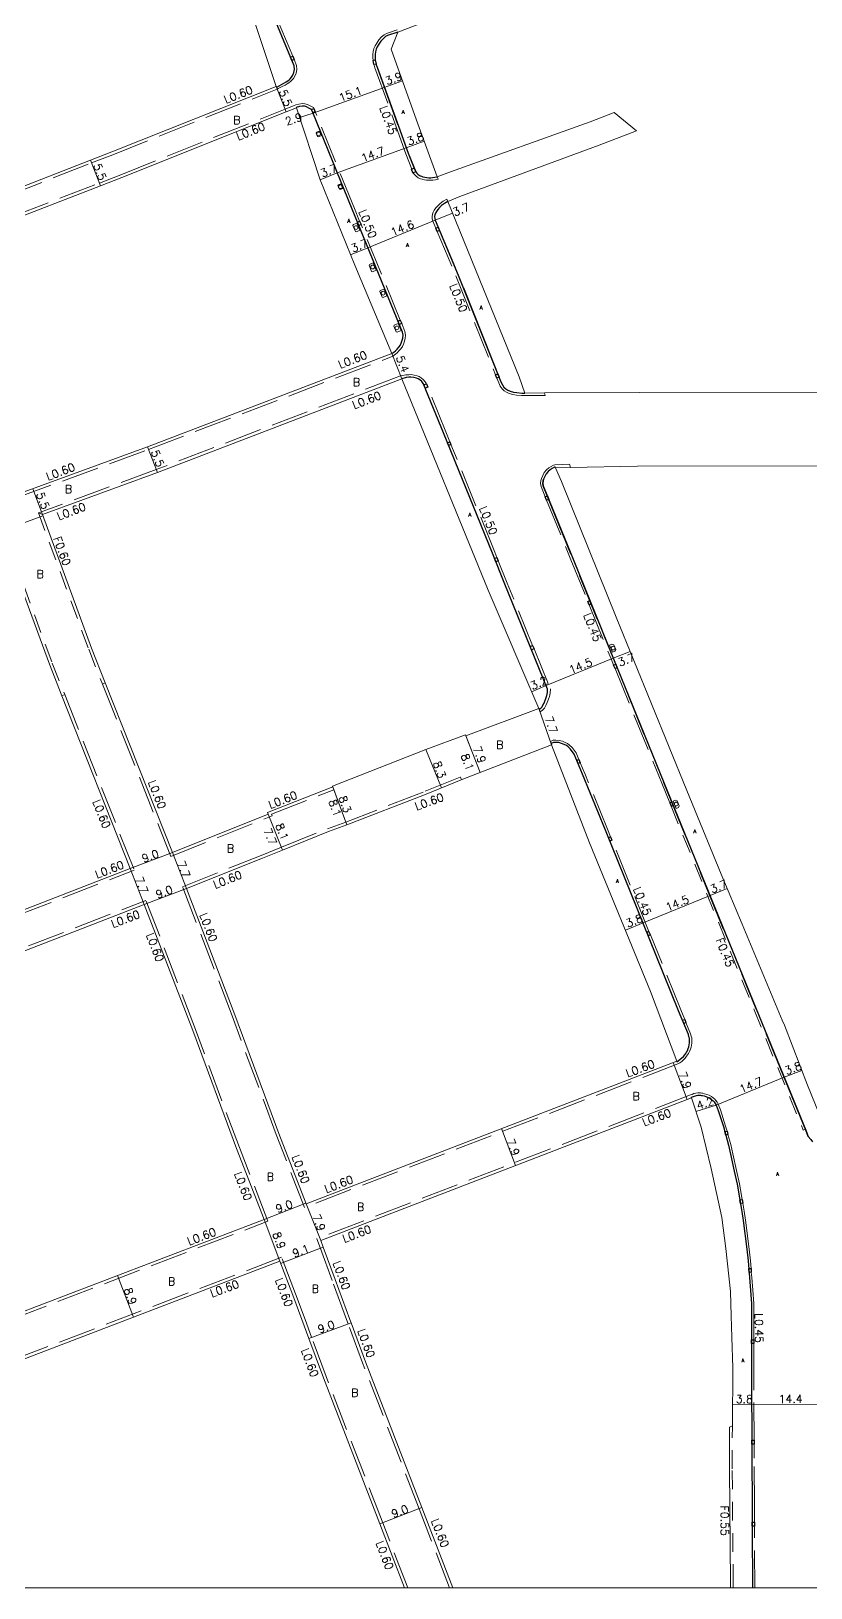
# Model space of a CAD drawing. Header units: metres. Extents: x -800 to 0, y -110400 to -109798.
# Drawn here: x -616.5 to -460.7, y -110400 to -110088.7 of the extents above; entities that cross this region are included whole.
import ezdxf

# ---------------------------------------------------------------- set-up
doc = ezdxf.new("R2010")
doc.units = ezdxf.units.M
doc.header["$LTSCALE"] = 2.5
doc.linetypes.add('22320', pattern=[2.5, 1.5, -1])
doc.linetypes.add('22330', pattern=[4, 3, -1])
doc.layers.get('0').update_dxf_attribs({"lineweight": 0})
for name, color, linetype, lineweight in [('2101000', 7, 'Continuous', 0), ('2102000', 4, 'Continuous', 0), ('2102001', 191, 'Continuous', 0), ('2213000', 3, 'Continuous', 0), ('2232000', 120, '22320', 0), ('2233000', 120, '22330', 0), ('2236000', 3, 'Continuous', 0), ('2238000', 3, 'Continuous', 0), ('9201100', 215, 'Continuous', 0), ('9201500', 222, 'Continuous', 0), ('9202100', 82, 'Continuous', 0), ('9203500', 155, 'Continuous', 0), ('999', 7, 'Continuous', 0)]:
    doc.layers.add(name, color=color, linetype=linetype, lineweight=lineweight)
for name, color, linetype in [('2227000', 14, 'Continuous'), ('2235000', 13, 'Continuous'), ('9107000', 139, 'Continuous')]:
    doc.layers.add(name, color=color, linetype=linetype)
doc.styles.add('Dm_Anotation', font='txt.shx', dxfattribs={"bigfont": 'pscdm.shx'})

# ---------------------------------------------------------------- blocks, each defined once
blk = doc.blocks.new('223800')
at = {"color": 0}
blk.add_circle((0, 0), 0.75, dxfattribs=at)

msp = doc.modelspace()

# ---------------------------------------------------------------- linework, layer by layer
at = {"layer": '2101000'}
for points in [[(-567.59, -110099.77), (-573.26, -110082.82), (-579.65, -110068.45), (-587.08, -110051.66)], [(-543.22, -110088.96), (-511.56, -110076.81)], [(-543.22, -110088.96), (-544.58, -110092.35), (-539.52, -110106.51), (-535.37, -110117.83), (-532.71, -110116.86)], [(-639.73, -110128.17), (-604.67, -110114.53), (-600.45, -110112.89), (-567.59, -110099.77)], [(-638.09, -110133.32), (-602.68, -110119.66), (-598.42, -110118), (-565.55, -110104.87), (-563.52, -110104.07)], [(-544.45, -110153.19), (-551.84, -110135.53), (-558.77, -110118.45), (-563.52, -110104.07)], [(-530.88, -110121.81), (-533.26, -110122.78), (-519.02, -110157.82), (-517.88, -110161.1), (-513.95, -110161.07)], [(-619.39, -110181.4), (-593.28, -110171.82), (-544.45, -110153.19)], [(-542.48, -110158.22), (-591.32, -110176.95), (-614.3, -110185.39)], [(-515.09, -110224.15), (-525.17, -110200.53), (-542.48, -110158.22)], [(-508.72, -110175.97), (-511.71, -110176.07), (-510.54, -110178.75), (-499.58, -110205.94), (-485.48, -110240.55), (-478.61, -110257.32), (-474.43, -110267.3), (-466.42, -110286.46), (-465.98, -110287.5), (-461.33, -110299.47), (-457.3, -110309.49), (-452.88, -110309.59)], [(-614.3, -110185.39), (-604.48, -110212.12), (-601.72, -110219.07), (-588.3, -110252.97)], [(-622.73, -110188.53), (-612.89, -110215.33), (-610.4, -110221.61), (-596.72, -110256.15)], [(-588.3, -110252.97), (-569.14, -110245.32), (-569.29, -110244.95), (-556.23, -110239.86), (-556.3, -110239.67), (-537.66, -110232.36), (-529.75, -110229.43), (-529.67, -110229.62), (-515.09, -110224.15)], [(-585.52, -110260.15), (-570.33, -110254.08), (-566.28, -110252.47), (-557.08, -110248.79), (-553.45, -110247.46), (-537.93, -110241.43), (-530.59, -110238.46), (-512.52, -110231.41)], [(-487.49, -110294.69), (-492.72, -110280.73), (-504.91, -110251.02), (-512.52, -110231.41)], [(-662.75, -110281.65), (-629.09, -110268.69), (-596.72, -110256.15)], [(-561.57, -110323.18), (-567.02, -110309.12), (-575.81, -110285.41), (-585.52, -110260.15)], [(-659.82, -110288.67), (-626.16, -110275.81), (-593.94, -110263.33)], [(-570, -110326.35), (-575.49, -110312.17), (-584.24, -110288.57), (-593.94, -110263.33)], [(-487.49, -110294.69), (-561.57, -110323.18)], [(-484.52, -110302.01), (-558.67, -110330.52)], [(-476.75, -110400), (-476.75, -110399.04), (-476.94, -110376.23), (-476.97, -110367.89), (-476.38, -110367.6), (-476.3, -110356.03), (-476.5, -110349.88), (-476.61, -110345.59), (-476.73, -110340.76), (-477.67, -110332.17), (-478.48, -110325.92), (-480.61, -110316.14), (-482.65, -110307.87), (-484.52, -110302.01)], [(-622.27, -110346.32), (-570, -110326.35)], [(-552.85, -110346.32), (-555.8, -110338.34), (-558.17, -110331.9), (-558.67, -110330.52)], [(-566.85, -110334.67), (-619.1, -110354.64), (-632.56, -110359.66)], [(-562.44, -110346.32), (-564.24, -110341.46), (-566.85, -110334.67)], [(-541.9, -110400), (-546.82, -110387.21), (-558.13, -110357.98), (-561.04, -110350.11), (-562.44, -110346.32)], [(-532.26, -110400), (-538.43, -110383.96), (-549.72, -110354.78), (-552.6, -110346.99), (-552.85, -110346.32)]]:
    msp.add_lwpolyline(points, dxfattribs=at)
at = {"layer": '2102000'}
for points in [[(-532.71, -110116.86), (-504.8, -110106.87), (-499.98, -110105.01)], [(-530.88, -110121.81), (-503, -110111.53), (-495.56, -110108.67)], [(-513.95, -110161.07), (-495.03, -110160.97), (-440.31, -110160.92), (-403.08, -110160.48)], [(-508.72, -110175.97), (-495.37, -110175.7), (-440.65, -110175.65), (-400.16, -110175.18)]]:
    msp.add_lwpolyline(points, dxfattribs=at)
at = {"layer": '2102001'}
msp.add_lwpolyline([(-495.56, -110108.67), (-499.98, -110105.01)], dxfattribs=at)
at = {"layer": '2213000'}
for points in [[(-567.59, -110099.77), (-567.45, -110099.91), (-565.58, -110098.88), (-565.26, -110098.69), (-564.98, -110098.48), (-564.75, -110098.25), (-564.49, -110097.94), (-564.23, -110097.5), (-564.01, -110096.97), (-563.92, -110096.38), (-563.95, -110095.7), (-569.25, -110083.02), (-575.72, -110068.16), (-582.58, -110052.46), (-583.23, -110051.9), (-583.96, -110051.53), (-584.46, -110051.36), (-585.01, -110051.28), (-586.09, -110051.32), (-587.12, -110051.58), (-587.08, -110051.66)], [(-543.22, -110088.96), (-545.29, -110089.59), (-545.69, -110089.83), (-546.21, -110090.24), (-546.65, -110090.73), (-547.06, -110091.36), (-547.37, -110091.85), (-547.58, -110092.36), (-547.72, -110092.88), (-547.79, -110093.37), (-547.81, -110094.02), (-547.76, -110094.48), (-547.6, -110095.32), (-547.56, -110095.44), (-547.41, -110095.96), (-543.14, -110107.74), (-541.2, -110113.11), (-539.68, -110116.85), (-539.46, -110117.16), (-539.25, -110117.36), (-538.92, -110117.59), (-538.54, -110117.75), (-538.23, -110117.85), (-537.84, -110117.94), (-537.44, -110118), (-537.05, -110118.03), (-536.68, -110118.04), (-536.32, -110118.01), (-535.85, -110117.95), (-535.37, -110117.83)], [(-544.45, -110153.19), (-544.04, -110152.91), (-543.72, -110152.63), (-543.38, -110152.32), (-543.03, -110151.95), (-542.76, -110151.56), (-542.57, -110151.14), (-542.43, -110150.75), (-542.25, -110150.11), (-542.21, -110149.55), (-542.3, -110148.95), (-552.4, -110124.34), (-560.22, -110105.03), (-560.51, -110104.37), (-561.02, -110104.11), (-561.49, -110103.87), (-561.89, -110103.76), (-562.28, -110103.74), (-562.91, -110103.83), (-563.55, -110104), (-563.52, -110104.07)], [(-533.26, -110122.78), (-533.91, -110123.18), (-534.49, -110123.59), (-534.92, -110123.98), (-535.27, -110124.38), (-535.55, -110124.77), (-535.73, -110125.13), (-535.86, -110125.48), (-535.91, -110125.8), (-535.87, -110126.18), (-535.77, -110126.54), (-531.17, -110137.5), (-522.63, -110158.87), (-522.34, -110159.48), (-522.04, -110159.92), (-521.69, -110160.24), (-521.29, -110160.5), (-520.82, -110160.71), (-520.16, -110160.89), (-519.48, -110161), (-518.49, -110161.1), (-517.88, -110161.1)], [(-515.09, -110224.15), (-515.02, -110224.32), (-514.65, -110224.08), (-514.43, -110223.81), (-514.2, -110223.39), (-514.03, -110223.08), (-513.85, -110222.71), (-513.64, -110222.18), (-513.46, -110221.58), (-513.32, -110220.99), (-513.3, -110220.32), (-521.86, -110199.31), (-524.34, -110193.08), (-534.13, -110169.07), (-537.62, -110160.48), (-538.07, -110159.38), (-538.48, -110158.77), (-538.86, -110158.46), (-539.21, -110158.26), (-539.54, -110158.13), (-540.07, -110158), (-540.63, -110157.93), (-541.06, -110157.95), (-541.61, -110157.97), (-542.48, -110158.22)], [(-511.71, -110176.07), (-511.79, -110175.89), (-511.95, -110175.94), (-512.39, -110176.16), (-512.79, -110176.42), (-513.22, -110176.78), (-513.59, -110177.25), (-513.88, -110177.76), (-514.12, -110178.32), (-514.22, -110178.65), (-514.28, -110179.18), (-514.18, -110179.62), (-508.23, -110194.28), (-500.15, -110214.22), (-490.07, -110238.95), (-471.62, -110284.22), (-461.71, -110308.51), (-461.42, -110309.24), (-461.21, -110309.72), (-460.71, -110310.38), (-460.33, -110310.8)], [(-487.49, -110294.69), (-487.45, -110294.79), (-486.53, -110294.1), (-486.14, -110293.73), (-485.88, -110293.41), (-485.69, -110293.16), (-485.52, -110292.91), (-485.36, -110292.59), (-485.2, -110292.16), (-485.09, -110291.8), (-485.01, -110291.42), (-484.93, -110291.02), (-484.94, -110290.51), (-484.97, -110290.1), (-485.05, -110289.79), (-485.18, -110289.35), (-487.12, -110284.62), (-491.59, -110273.55), (-501.76, -110248.5), (-506.32, -110237.32), (-507.99, -110233.29), (-508.72, -110232.32), (-509.23, -110231.83), (-509.56, -110231.58), (-509.97, -110231.36), (-510.51, -110231.14), (-511.05, -110231), (-511.65, -110230.94), (-512.13, -110231), (-512.6, -110231.2), (-512.52, -110231.41)], [(-484.52, -110302.01), (-484.56, -110301.9), (-483.58, -110301.53), (-483.26, -110301.49), (-483.02, -110301.48), (-482.78, -110301.49), (-482.57, -110301.52), (-482.36, -110301.55), (-482.05, -110301.63), (-481.66, -110301.77), (-481.22, -110301.94), (-480.8, -110302.16), (-480.49, -110302.39), (-480.23, -110302.61), (-480.04, -110302.81), (-479.81, -110303.16), (-479.62, -110303.46), (-479.2, -110304.58), (-478.16, -110307.78), (-477.17, -110311.5), (-476.75, -110313.3), (-476.01, -110316.66), (-475.44, -110319.3), (-474.46, -110324.75), (-474.2, -110326.55), (-473.47, -110332.3), (-473.23, -110334.63), (-472.97, -110337.95), (-472.78, -110340.54), (-472.58, -110343.16), (-472.57, -110346.51), (-472.55, -110355.76), (-472.48, -110374.09), (-472.44, -110383.26), (-472.43, -110388.16), (-472.37, -110400)]]:
    msp.add_lwpolyline(points, dxfattribs=at)
at = {"layer": '2227000'}
for points in [[(-547.41, -110095.96), (-543.29, -110107.35)], [(-541.2, -110113.11), (-539.97, -110116.13), (-539.68, -110116.85), (-539.46, -110117.16), (-539.25, -110117.36), (-538.92, -110117.59), (-538.77, -110117.65)], [(-535.73, -110125.13), (-535.86, -110125.48), (-535.91, -110125.8), (-535.87, -110126.18), (-535.77, -110126.54), (-531.76, -110136.09)], [(-530.15, -110140.03), (-522.63, -110158.87), (-522.34, -110159.48), (-522.04, -110159.92), (-521.69, -110160.24), (-521.29, -110160.5), (-521.06, -110160.6)], [(-537.62, -110160.48), (-538.07, -110159.38), (-538.48, -110158.77), (-538.86, -110158.46)], [(-524.34, -110193.08), (-534.13, -110169.07)], [(-508.66, -110193.24), (-514.18, -110179.62), (-514.28, -110179.18), (-514.22, -110178.65), (-514.12, -110178.32)], [(-513.46, -110221.58), (-513.32, -110220.99), (-513.3, -110220.32), (-521.86, -110199.31)], [(-503.39, -110206.24), (-506.87, -110197.65)], [(-502.06, -110209.5), (-500.15, -110214.22)], [(-494, -110229.32), (-497.23, -110221.38)], [(-506.32, -110237.32), (-507.99, -110233.29), (-508.72, -110232.32)], [(-485.81, -110249.43), (-490.07, -110238.95)], [(-491.59, -110273.55), (-501.76, -110248.5)], [(-478.12, -110268.3), (-482.75, -110256.93)], [(-471.62, -110284.22), (-474.42, -110277.37)], [(-485.18, -110289.35), (-487.12, -110284.62)], [(-460.71, -110310.38), (-461.21, -110309.72), (-461.42, -110309.24), (-461.71, -110308.51), (-469.54, -110289.32)]]:
    msp.add_lwpolyline(points, dxfattribs=at)
at = {"layer": '2232000'}
for points in [[(-615.07, -110185.03), (-605.04, -110212.33), (-602.28, -110219.3)], [(-615.07, -110185.03), (-614.3, -110185.39)], [(-622.34, -110187.84), (-612.33, -110215.12), (-609.84, -110221.39)], [(-602.28, -110219.3), (-601.72, -110219.07)], [(-610.4, -110221.61), (-609.84, -110221.39)], [(-488.62, -110243.73), (-472.04, -110284.4), (-462.22, -110308.45), (-461.8, -110308.28)], [(-476.22, -110400), (-476.22, -110399.04), (-476.41, -110376.23), (-476.38, -110367.6)]]:
    msp.add_lwpolyline(points, dxfattribs=at)
at = {"layer": '2233000'}
for points in [[(-564.27, -110093.75), (-568.84, -110082.84), (-573.76, -110071.55)], [(-543.4, -110088.48), (-545.49, -110089.17), (-545.96, -110089.45), (-546.53, -110089.9), (-547.02, -110090.45), (-547.45, -110091.11), (-547.78, -110091.64), (-548.02, -110092.21), (-548.18, -110092.78), (-548.25, -110093.33), (-548.27, -110094.04), (-548.18, -110094.58)], [(-567.15, -110100.23), (-566.34, -110099.83), (-565.79, -110099.54), (-565.36, -110099.29), (-565.01, -110099.08), (-564.68, -110098.83), (-564.41, -110098.55), (-564.11, -110098.2), (-563.82, -110097.71), (-563.56, -110097.1), (-563.46, -110096.41), (-563.5, -110095.59), (-563.99, -110094.42)], [(-548.02, -110095.4), (-547.98, -110095.56), (-547.83, -110096.09), (-543.55, -110107.89), (-541.65, -110113.28), (-540.48, -110116.36)], [(-640.07, -110128.95), (-604.45, -110115.09), (-600.23, -110113.44), (-567.36, -110100.32)], [(-567.36, -110100.32), (-567.15, -110100.23)], [(-638.09, -110133.32), (-638.77, -110132.94), (-602.9, -110119.1), (-598.64, -110117.44), (-565.77, -110104.32), (-563.97, -110103.6)], [(-560.01, -110104.23), (-560.12, -110103.99), (-560.78, -110103.65), (-561.3, -110103.38), (-561.81, -110103.25), (-562.3, -110103.22), (-563.01, -110103.32), (-563.64, -110103.48), (-563.97, -110103.6)], [(-550.88, -110126.74), (-551.94, -110124.16), (-559.76, -110104.84)], [(-540.22, -110117.05), (-540.18, -110117.12), (-539.86, -110117.49), (-539.57, -110117.76), (-539.17, -110118.04), (-538.72, -110118.23), (-538.37, -110118.35), (-537.94, -110118.45), (-537.5, -110118.52), (-537.07, -110118.55), (-536.66, -110118.55), (-536.27, -110118.52), (-535.75, -110118.46), (-535.16, -110118.32), (-535.37, -110117.83)], [(-533.26, -110122.78), (-533.45, -110122.32), (-534.19, -110122.76), (-534.8, -110123.2), (-535.28, -110123.63), (-535.66, -110124.07), (-535.98, -110124.51), (-536.18, -110124.93), (-536.34, -110125.35), (-536.41, -110125.79), (-536.36, -110126.27), (-536.24, -110126.71), (-535.65, -110128.11)], [(-542.75, -110146.55), (-550.61, -110127.4)], [(-535.36, -110128.8), (-531.63, -110137.68), (-523.74, -110157.43)], [(-544.24, -110153.75), (-543.74, -110153.35), (-543.41, -110153.02), (-543.03, -110152.68), (-542.64, -110152.27), (-542.33, -110151.81), (-542.1, -110151.33), (-541.95, -110150.9), (-541.76, -110150.2), (-541.7, -110149.53), (-541.82, -110148.81), (-542.48, -110147.19)], [(-619.39, -110181.4), (-619.64, -110182.13), (-593.07, -110172.38), (-544.24, -110153.75)], [(-542.69, -110157.66), (-591.53, -110176.39), (-615.07, -110185.03)], [(-537.55, -110159.28), (-537.61, -110159.14), (-538.09, -110158.42), (-538.57, -110158.03), (-538.98, -110157.8), (-539.38, -110157.64), (-539.97, -110157.49), (-540.61, -110157.41), (-541.08, -110157.43), (-541.64, -110157.45), (-542.69, -110157.66)], [(-523.47, -110158.11), (-523.08, -110159.07), (-522.77, -110159.73), (-522.42, -110160.25), (-522, -110160.63), (-521.53, -110160.94), (-520.98, -110161.18), (-520.27, -110161.37), (-519.54, -110161.49), (-518.52, -110161.6), (-513.78, -110161.57)], [(-532.85, -110170.83), (-533.65, -110168.88), (-537.28, -110159.92)], [(-513.95, -110161.07), (-513.78, -110161.57)], [(-523.43, -110193.96), (-523.86, -110192.88), (-532.63, -110171.37)], [(-513.79, -110181.84), (-514.63, -110179.76), (-514.75, -110179.21), (-514.68, -110178.55), (-514.56, -110178.16), (-514.29, -110177.55), (-513.98, -110176.99), (-513.56, -110176.46), (-513.07, -110176.04), (-512.62, -110175.75), (-512.13, -110175.51), (-511.9, -110175.43), (-508.95, -110175.31)], [(-508.95, -110175.31), (-508.72, -110175.97)], [(-513.51, -110182.53), (-508.65, -110194.45), (-505.28, -110202.77)], [(-516.3, -110211.55), (-521.38, -110199.12), (-523.17, -110194.62)], [(-505.01, -110203.44), (-500.57, -110214.39), (-500.12, -110215.48)], [(-516.02, -110212.22), (-512.76, -110220.23), (-512.79, -110221.07), (-512.95, -110221.76), (-513.12, -110222.32), (-513.38, -110222.94), (-513.64, -110223.56), (-513.93, -110224.13), (-514.33, -110224.52), (-514.79, -110224.81), (-515.02, -110224.32), (-514.79, -110224.81)], [(-499.84, -110216.18), (-490.49, -110239.12), (-488.9, -110243.04)], [(-602.28, -110219.3), (-588.63, -110253.75)], [(-609.84, -110221.39), (-595.94, -110256.49)], [(-507.04, -110234.35), (-507.58, -110233.06), (-508.37, -110232), (-508.93, -110231.48), (-509.31, -110231.19), (-509.77, -110230.94), (-510.36, -110230.7), (-510.97, -110230.54), (-511.65, -110230.47), (-512.21, -110230.53), (-512.75, -110230.77), (-512.6, -110231.2)], [(-500.72, -110249.82), (-501.33, -110248.32), (-505.89, -110237.14), (-506.78, -110235)], [(-530.75, -110237.87), (-530.81, -110237.9), (-538.16, -110240.87), (-553.67, -110246.91)], [(-530.53, -110238.43), (-530.75, -110237.87)], [(-588.63, -110253.75), (-568.36, -110245.65), (-568.51, -110245.29), (-556.03, -110240.42)], [(-556.03, -110240.42), (-556.23, -110239.86)], [(-586.29, -110259.81), (-570.55, -110253.53), (-566.51, -110251.91), (-557.29, -110248.23), (-553.67, -110246.91)], [(-493.05, -110268.73), (-500.44, -110250.51)], [(-663.09, -110282.43), (-628.88, -110269.25), (-595.94, -110256.49)], [(-561.92, -110323.95), (-567.58, -110309.33), (-576.37, -110285.63), (-586.29, -110259.81)], [(-660.59, -110288.32), (-626.38, -110275.25), (-593.59, -110262.56)], [(-569.22, -110326.69), (-574.93, -110311.96), (-583.68, -110288.36), (-593.59, -110262.56)], [(-485.91, -110286.33), (-486.69, -110284.44), (-491.16, -110273.37), (-492.77, -110269.4)], [(-487.28, -110295.25), (-486.88, -110295.02), (-486.51, -110294.77), (-486.18, -110294.45), (-485.81, -110294.08), (-485.52, -110293.71), (-485.32, -110293.45), (-485.12, -110293.15), (-484.94, -110292.77), (-484.76, -110292.31), (-484.63, -110291.91), (-484.55, -110291.51), (-484.47, -110291.06), (-484.47, -110290.5), (-484.5, -110290.02), (-484.6, -110289.67), (-484.73, -110289.19), (-485.66, -110286.95)], [(-487.28, -110295.25), (-561.92, -110323.95)], [(-484.74, -110301.45), (-559.44, -110330.18)], [(-484.74, -110301.45), (-484.42, -110301.32), (-484.07, -110301.18), (-483.67, -110301.08), (-483.3, -110301.02), (-483.01, -110301.01), (-482.74, -110301.03), (-482.5, -110301.06), (-482.27, -110301.1), (-481.92, -110301.19), (-481.5, -110301.33), (-481.02, -110301.51), (-480.55, -110301.77), (-480.2, -110302.03), (-479.9, -110302.28), (-479.68, -110302.52), (-479.42, -110302.91), (-479.2, -110303.26), (-478.76, -110304.43), (-477.72, -110307.65), (-477.45, -110308.65)], [(-474.41, -110322.36), (-474.98, -110319.21), (-475.55, -110316.56), (-476.3, -110313.2), (-476.72, -110311.38), (-477.26, -110309.35)], [(-472.65, -110336.13), (-472.77, -110334.58), (-473, -110332.25), (-473.74, -110326.49), (-474, -110324.67), (-474.28, -110323.07)], [(-620.56, -110346.32), (-569.22, -110326.69)], [(-553.49, -110346.32), (-556.36, -110338.54), (-558.73, -110332.11), (-559.44, -110330.18)], [(-566.51, -110333.9), (-619.31, -110354.08), (-633.33, -110359.31)], [(-561.8, -110346.32), (-563.68, -110341.24), (-566.51, -110333.9)], [(-472.1, -110350.4), (-472.11, -110346.51), (-472.11, -110343.14), (-472.32, -110340.5), (-472.51, -110337.92), (-472.59, -110336.89)], [(-541.26, -110400), (-546.26, -110386.99), (-557.57, -110357.77), (-560.48, -110349.9), (-561.8, -110346.32)], [(-532.9, -110400), (-538.99, -110384.18), (-550.29, -110354.99), (-553.17, -110347.2), (-553.49, -110346.32)], [(-472.03, -110370.46), (-472.09, -110355.76), (-472.1, -110351.16)], [(-471.97, -110386.88), (-471.97, -110383.26), (-472.02, -110374.09), (-472.03, -110371.3)], [(-471.91, -110400), (-471.97, -110388.16), (-471.97, -110387.63)]]:
    msp.add_lwpolyline(points, dxfattribs=at)
at = {"layer": '2235000'}
for points in [[(-564.69, -110093.92), (-564.27, -110093.75), (-563.99, -110094.42), (-564.41, -110094.59)], [(-547.6, -110095.31), (-548.02, -110095.4), (-548.18, -110094.58), (-547.76, -110094.49)], [(-560.49, -110104.42), (-560.01, -110104.23), (-559.76, -110104.84), (-560.22, -110105.03)], [(-539.68, -110116.85), (-540.22, -110117.05), (-540.5, -110116.33), (-539.97, -110116.13)], [(-551.34, -110126.92), (-550.88, -110126.74), (-550.61, -110127.4), (-551.07, -110127.59)], [(-534.9, -110128.61), (-535.36, -110128.8), (-535.65, -110128.11), (-535.19, -110127.92)], [(-543.21, -110146.74), (-542.75, -110146.55), (-542.48, -110147.19), (-542.95, -110147.38)], [(-523.01, -110157.92), (-523.47, -110158.11), (-523.74, -110157.43), (-523.28, -110157.25)], [(-538.03, -110159.48), (-537.55, -110159.28), (-537.28, -110159.92), (-537.76, -110160.13)], [(-533.33, -110171.03), (-532.85, -110170.83), (-532.63, -110171.37), (-533.11, -110171.57)], [(-513.07, -110182.35), (-513.51, -110182.53), (-513.79, -110181.84), (-513.35, -110181.66)], [(-523.91, -110194.15), (-523.43, -110193.96), (-523.17, -110194.62), (-523.65, -110194.81)], [(-504.59, -110203.27), (-505.01, -110203.44), (-505.28, -110202.77), (-504.86, -110202.6)], [(-516.79, -110211.76), (-516.3, -110211.55), (-516.02, -110212.22), (-516.52, -110212.42)], [(-499.42, -110216.01), (-499.84, -110216.18), (-500.12, -110215.48), (-499.7, -110215.31)], [(-507.47, -110234.53), (-507.04, -110234.35), (-506.78, -110235), (-507.21, -110235.18)], [(-488.48, -110242.87), (-488.9, -110243.04), (-488.62, -110243.73), (-488.2, -110243.56)], [(-501.16, -110249.99), (-500.72, -110249.82), (-500.44, -110250.51), (-500.87, -110250.69)], [(-493.21, -110269.58), (-492.77, -110269.4), (-493.05, -110268.73), (-493.48, -110268.9)], [(-486.34, -110286.51), (-485.91, -110286.33), (-485.66, -110286.95), (-486.09, -110287.13)], [(-477.9, -110308.77), (-477.45, -110308.65), (-477.26, -110309.35), (-477.71, -110309.47)], [(-474.87, -110322.44), (-474.41, -110322.36), (-474.28, -110323.07), (-474.75, -110323.15)], [(-473.11, -110336.17), (-472.65, -110336.13), (-472.59, -110336.89), (-473.05, -110336.93)], [(-472.57, -110350.4), (-472.1, -110350.4), (-472.1, -110351.16), (-472.56, -110351.16)], [(-472.5, -110370.47), (-472.03, -110370.46), (-472.03, -110371.3), (-472.49, -110371.3)], [(-472.43, -110386.88), (-471.97, -110386.88), (-471.97, -110387.63), (-472.43, -110387.63)]]:
    msp.add_lwpolyline(points, close=True, dxfattribs=at)
at = {"layer": '2236000'}
for points in [[(-558.89, -110108.7), (-559.49, -110108.94), (-559.57, -110109.11), (-559.3, -110109.8), (-559.12, -110109.86), (-558.52, -110109.61)], [(-554.62, -110119.26), (-555.14, -110119.47), (-555.22, -110119.63), (-554.94, -110120.32), (-554.77, -110120.38), (-554.24, -110120.17)], [(-551.42, -110127.1), (-552.14, -110127.39), (-552.22, -110127.56), (-551.72, -110128.78), (-551.54, -110128.84), (-550.83, -110128.55)], [(-548.15, -110135.07), (-548.92, -110135.38), (-549, -110135.55), (-548.5, -110136.77), (-548.33, -110136.83), (-547.56, -110136.51)], [(-546.01, -110140.29), (-546.78, -110140.6), (-546.86, -110140.77), (-546.39, -110141.92), (-546.21, -110141.98), (-545.44, -110141.66)], [(-543.17, -110147.2), (-543.97, -110147.52), (-544.05, -110147.69), (-543.58, -110148.84), (-543.41, -110148.9), (-542.61, -110148.57)], [(-500.33, -110212.93), (-500.91, -110211.51), (-500.44, -110211.31), (-500.08, -110211.41), (-499.68, -110212.4), (-499.85, -110212.73)], [(-487.63, -110244.14), (-488.2, -110242.72), (-487.75, -110242.52), (-487.39, -110242.63), (-486.99, -110243.61), (-487.16, -110243.94)]]:
    msp.add_lwpolyline(points, close=True, dxfattribs=at)
at = {"layer": '9107000'}
for points in [[(-567.59, -110099.77), (-567.45, -110099.91), (-565.58, -110098.88), (-565.26, -110098.69), (-564.98, -110098.48), (-564.75, -110098.25), (-564.49, -110097.94), (-564.23, -110097.5), (-564.01, -110096.97), (-563.92, -110096.38), (-563.95, -110095.7), (-569.25, -110083.02), (-575.72, -110068.16), (-582.58, -110052.46), (-583.23, -110051.9), (-583.96, -110051.53), (-584.46, -110051.36), (-585.01, -110051.28), (-586.09, -110051.32), (-587.12, -110051.58), (-587.08, -110051.66)], [(-543.22, -110088.96), (-545.29, -110089.59), (-545.69, -110089.83), (-546.21, -110090.24), (-546.65, -110090.73), (-547.06, -110091.36), (-547.37, -110091.85), (-547.58, -110092.36), (-547.72, -110092.88), (-547.79, -110093.37), (-547.81, -110094.02), (-547.76, -110094.48), (-547.6, -110095.32), (-547.56, -110095.44), (-547.41, -110095.96), (-543.14, -110107.74), (-541.2, -110113.11), (-539.68, -110116.85), (-539.46, -110117.16), (-539.25, -110117.36), (-538.92, -110117.59), (-538.54, -110117.75), (-538.23, -110117.85), (-537.84, -110117.94), (-537.44, -110118), (-537.05, -110118.03), (-536.68, -110118.04), (-536.32, -110118.01), (-535.85, -110117.95), (-535.37, -110117.83)], [(-544.45, -110153.19), (-544.04, -110152.91), (-543.72, -110152.63), (-543.38, -110152.32), (-543.03, -110151.95), (-542.76, -110151.56), (-542.57, -110151.14), (-542.43, -110150.75), (-542.25, -110150.11), (-542.21, -110149.55), (-542.3, -110148.95), (-552.4, -110124.34), (-560.22, -110105.03), (-560.51, -110104.37), (-561.02, -110104.11), (-561.49, -110103.87), (-561.89, -110103.76), (-562.28, -110103.74), (-562.91, -110103.83), (-563.55, -110104), (-563.52, -110104.07)], [(-533.26, -110122.78), (-533.91, -110123.18), (-534.49, -110123.59), (-534.92, -110123.98), (-535.27, -110124.38), (-535.55, -110124.77), (-535.73, -110125.13), (-535.86, -110125.48), (-535.91, -110125.8), (-535.87, -110126.18), (-535.77, -110126.54), (-531.17, -110137.5), (-522.63, -110158.87), (-522.34, -110159.48), (-522.04, -110159.92), (-521.69, -110160.24), (-521.29, -110160.5), (-520.82, -110160.71), (-520.16, -110160.89), (-519.48, -110161), (-518.49, -110161.1), (-517.88, -110161.1)], [(-515.09, -110224.15), (-515.02, -110224.32), (-514.65, -110224.08), (-514.43, -110223.81), (-514.2, -110223.39), (-514.03, -110223.08), (-513.85, -110222.71), (-513.64, -110222.18), (-513.46, -110221.58), (-513.32, -110220.99), (-513.3, -110220.32), (-521.86, -110199.31), (-524.34, -110193.08), (-534.13, -110169.07), (-537.62, -110160.48), (-538.07, -110159.38), (-538.48, -110158.77), (-538.86, -110158.46), (-539.21, -110158.26), (-539.54, -110158.13), (-540.07, -110158), (-540.63, -110157.93), (-541.06, -110157.95), (-541.61, -110157.97), (-542.48, -110158.22)], [(-511.71, -110176.07), (-511.79, -110175.89), (-511.95, -110175.94), (-512.39, -110176.16), (-512.79, -110176.42), (-513.22, -110176.78), (-513.59, -110177.25), (-513.88, -110177.76), (-514.12, -110178.32), (-514.22, -110178.65), (-514.28, -110179.18), (-514.18, -110179.62), (-508.23, -110194.28), (-500.15, -110214.22), (-490.07, -110238.95), (-471.62, -110284.22), (-461.71, -110308.51), (-461.42, -110309.24), (-461.21, -110309.72), (-460.71, -110310.38), (-460.33, -110310.8)], [(-487.49, -110294.69), (-487.45, -110294.79), (-486.53, -110294.1), (-486.14, -110293.73), (-485.88, -110293.41), (-485.69, -110293.16), (-485.52, -110292.91), (-485.36, -110292.59), (-485.2, -110292.16), (-485.09, -110291.8), (-485.01, -110291.42), (-484.93, -110291.02), (-484.94, -110290.51), (-484.97, -110290.1), (-485.05, -110289.79), (-485.18, -110289.35), (-487.12, -110284.62), (-491.59, -110273.55), (-501.76, -110248.5), (-506.32, -110237.32), (-507.99, -110233.29), (-508.72, -110232.32), (-509.23, -110231.83), (-509.56, -110231.58), (-509.97, -110231.36), (-510.51, -110231.14), (-511.05, -110231), (-511.65, -110230.94), (-512.13, -110231), (-512.6, -110231.2), (-512.52, -110231.41)], [(-484.52, -110302.01), (-484.56, -110301.9), (-483.58, -110301.53), (-483.26, -110301.49), (-483.02, -110301.48), (-482.78, -110301.49), (-482.57, -110301.52), (-482.36, -110301.55), (-482.05, -110301.63), (-481.66, -110301.77), (-481.22, -110301.94), (-480.8, -110302.16), (-480.49, -110302.39), (-480.23, -110302.61), (-480.04, -110302.81), (-479.81, -110303.16), (-479.62, -110303.46), (-479.2, -110304.58), (-478.16, -110307.78), (-477.17, -110311.5), (-476.75, -110313.3), (-476.01, -110316.66), (-475.44, -110319.3), (-474.46, -110324.75), (-474.2, -110326.55), (-473.47, -110332.3), (-473.23, -110334.63), (-472.97, -110337.95), (-472.78, -110340.54), (-472.58, -110343.16), (-472.57, -110346.51), (-472.55, -110355.76), (-472.48, -110374.09), (-472.44, -110383.26), (-472.43, -110388.16), (-472.37, -110400)]]:
    msp.add_lwpolyline(points, dxfattribs=at)
at = {"layer": '9201100'}
for points in [[(-567.59, -110099.77), (-565.55, -110104.87)], [(-545.96, -110099.98), (-542.32, -110098.68)], [(-560.17, -110105.13), (-545.96, -110099.98)], [(-560.17, -110105.13), (-562.88, -110106.03)], [(-555.35, -110117.06), (-541.58, -110112.06)], [(-541.58, -110112.06), (-537.97, -110110.74)], [(-604.67, -110114.53), (-602.68, -110119.66)], [(-558.77, -110118.45), (-555.35, -110117.06)], [(-535.77, -110126.54), (-549.23, -110132.07)], [(-535.77, -110126.54), (-532.3, -110125.14)], [(-549.23, -110132.07), (-552.68, -110133.47)], [(-544.45, -110153.19), (-542.48, -110158.22)], [(-591.32, -110176.95), (-593.28, -110171.82)], [(-614.3, -110185.39), (-616.19, -110180.23)], [(-614.2, -110185.66), (-622.64, -110188.77)], [(-500.19, -110214.12), (-513.6, -110219.59)], [(-496.81, -110212.74), (-500.19, -110214.12)], [(-513.6, -110219.59), (-516.51, -110220.83)], [(-512.52, -110231.41), (-515.09, -110224.15)], [(-529.75, -110229.43), (-526.8, -110236.98)], [(-529.67, -110229.62), (-526.8, -110236.98)], [(-534.54, -110240.06), (-537.66, -110232.36)], [(-556.3, -110239.67), (-553.45, -110247.46)], [(-553.45, -110247.46), (-556.23, -110239.86)], [(-566.28, -110252.47), (-569.29, -110244.95)], [(-566.28, -110252.47), (-569.14, -110245.32)], [(-588.3, -110252.97), (-596.72, -110256.15)], [(-585.52, -110260.15), (-588.3, -110252.97)], [(-596.72, -110256.15), (-593.94, -110263.33)], [(-593.94, -110263.33), (-585.52, -110260.15)], [(-480.85, -110261.59), (-494.24, -110267.03)], [(-477.41, -110260.19), (-480.85, -110261.59)], [(-494.24, -110267.03), (-497.75, -110268.47)], [(-485.39, -110302.35), (-488.23, -110294.97)], [(-479.62, -110303.46), (-466.03, -110297.91)], [(-466.03, -110297.91), (-462.47, -110296.53)], [(-479.62, -110303.46), (-483.65, -110304.74)], [(-519.71, -110315.54), (-522.55, -110308.17)], [(-570, -110326.35), (-561.61, -110323.09)], [(-558.67, -110330.52), (-561.57, -110323.18)], [(-570, -110326.35), (-566.85, -110334.67)], [(-566.68, -110335.12), (-558.17, -110331.9)], [(-596.11, -110345.85), (-599.29, -110337.54)], [(-552.6, -110346.99), (-561.04, -110350.11)], [(-472.53, -110363.31), (-476.35, -110363.29)], [(-458.1, -110363.25), (-472.53, -110363.31)], [(-546.82, -110387.21), (-538.43, -110383.96)]]:
    msp.add_lwpolyline(points, dxfattribs=at)
at = {"layer": '999'}
msp.add_lwpolyline([(-800, -110400), (0, -110400), (0, -109800), (-800, -109800)], close=True, dxfattribs=at)

# ---------------------------------------------------------------- block references
at = {"layer": '2238000', "xscale": 0.5, "yscale": 0.5, "zscale": 0.5}
for p in [(-559.09, -110109.28, 1.01), (-554.74, -110119.85, 1.02), (-551.59, -110128.01, 0.99), (-548.29, -110135.9, 1.05), (-546.21, -110141.12, 1.03), (-543.44, -110148.07, 1.01), (-500.23, -110212.09, 1.28), (-487.6, -110243.27, 1.44)]:
    msp.add_blockref('223800', p, dxfattribs=at)

# ---------------------------------------------------------------- texts
at = {"layer": '9201500', "style": 'Dm_Anotation'}
for s, rotation, p in [('3.9', 19.664, (-545.43, -110099.53)), ('5.5', 291.7653, (-567.07, -110100.8)), ('15.1', 19.9172, (-554.69, -110102.88)), ('2.9', 18.295, (-565.44, -110107.61)), ('14.7', 19.935, (-550.23, -110114.94)), ('3.8', 20.1676, (-541.07, -110111.61)), ('5.5', 291.1219, (-604.16, -110115.56)), ('3.7', 22.0469, (-558.33, -110118)), ('3.7', 22.11, (-531.88, -110125.78)), ('14.6', 22.3066, (-544.25, -110129.76)), ('3.7', 22.0853, (-552.22, -110133.01)), ('5.4', 291.4078, (-543.66, -110153.98)), ('5.5', 291.2756, (-592.64, -110172.85)), ('5.5', 291.3717, (-615.58, -110181.32)), ('14.5', 22.1814, (-508.65, -110217.3)), ('3.7', 22.159, (-498.85, -110215.81)), ('3.2', 23.1092, (-516.33, -110220.48)), ('7.7', 289.3915, (-513.9, -110226.08)), ('8.1', 290.5688, (-530.69, -110233.56)), ('7.9', 290.5688, (-528.26, -110232.08)), ('8.3', 290.0766, (-536.26, -110235.06)), ('8.1', 290.0765, (-557.14, -110242.71)), ('8.3', 290.0765, (-555.14, -110241.98)), ('7.7', 291.7768, (-570.14, -110248.48)), ('8.1', 291.7768, (-567.76, -110247.51)), ('9.0', 20.6993, (-594.04, -110255.03)), ('7.7', 291.164, (-587.39, -110255.03)), ('7.7', 291.164, (-595.81, -110258.21)), ('3.7', 22.1746, (-480.4, -110261.14)), ('9.0', 20.6992, (-591.26, -110262.21)), ('14.5', 22.0918, (-489.31, -110264.75)), ('3.8', 22.3079, (-497.28, -110268)), ('3.8', 21.2432, (-465.54, -110297.46)), ('7.9', 290.3348, (-487.18, -110297.18)), ('14.7', 22.2077, (-474.58, -110301.13)), ('4.2', 17.6164, (-483.22, -110304.38)), ('7.9', 291.9096, (-521.59, -110310.6)), ('9.0', 20.5651, (-567.3, -110325.08)), ('7.9', 291.4577, (-560.38, -110325.65)), ('8.9', 290.6745, (-568.33, -110329.2)), ('9.1', 20.6727, (-563.96, -110333.98)), ('8.9', 290.3559, (-598.05, -110340.35)), ('9.0', 20.2782, (-558.89, -110349.15)), ('3.8', 359.6235, (-475.72, -110363.04)), ('14.4', 0.2216, (-467.14, -110363.04)), ('9.0', 21.1598, (-544.16, -110386.07))]:
    msp.add_text(s, height=1.6, rotation=rotation, dxfattribs=at).set_placement(p)
at = {"layer": '9202100', "style": 'Dm_Anotation'}
for s, height, p in [('B', 1.6, (-576.15, -110107.31)), ('A', 0.75, (-542.48, -110105.26, 1.03)), ('A', 0.75, (-553.32, -110127.04, 1.08)), ('A', 0.75, (-541.59, -110131.89, 1)), ('A', 0.75, (-526.9, -110144.37, 1.2)), ('B', 1.6, (-552.24, -110159.73)), ('B', 1.6, (-609.8, -110181.11)), ('A', 0.75, (-529.17, -110185.78, 1.13)), ('B', 1.6, (-615.47, -110198.1)), ('B', 1.6, (-523.57, -110232.23)), ('A', 0.75, (-484.17, -110249.11, 1.43)), ('B', 1.6, (-577.42, -110252.96)), ('A', 0.75, (-499.66, -110259.05, 1.32)), ('B', 1.6, (-496.34, -110302.49)), ('B', 1.6, (-569.44, -110318.6)), ('A', 0.75, (-467.62, -110317.63, 1.51)), ('B', 1.6, (-551.4, -110324.62)), ('B', 1.6, (-589.19, -110339.51)), ('B', 1.6, (-560.48, -110341)), ('A', 0.75, (-474.55, -110354.89, 1.65)), ('B', 1.6, (-552.57, -110361.77))]:
    msp.add_text(s, height=height, dxfattribs=at).set_placement(p)
at = {"layer": '9203500', "style": 'Dm_Anotation'}
for s, rotation, p in [('L0.60', 21.7621, (-577.62, -110103.26)), ('L0.45', 289.9172, (-546.93, -110104.01)), ('L0.60', 21.7623, (-575.15, -110110.61)), ('L0.50', 292.0469, (-551.12, -110124.79)), ('L0.50', 291.7726, (-532.97, -110139.58)), ('L0.60', 21.2639, (-554.79, -110156.24)), ('L0.60', 21.0513, (-551.97, -110164.34)), ('L0.60', 21.0985, (-613.17, -110178.64)), ('L0.60', 21.0983, (-611.02, -110186.57)), ('L0.50', 292.1877, (-527.02, -110184.1)), ('F0.60', 290.1673, (-612.15, -110190.11)), ('L0.45', 292.0783, (-506.2, -110205.47)), ('L0.60', 291.6084, (-593.2, -110238.87)), ('L0.60', 291.6099, (-604.3, -110242.77)), ('L0.60', 21.2943, (-568.74, -110244.26)), ('L0.60', 20.0767, (-539.5, -110244.57)), ('L0.60', 21.1673, (-603.39, -110258.19)), ('L0.60', 21.7773, (-579.78, -110260.24)), ('L0.45', 292.0918, (-496.25, -110260.22)), ('L0.60', 21.1645, (-600.19, -110268.08)), ('L0.60', 291.0206, (-582.92, -110265.43)), ('L0.60', 291.0217, (-593.59, -110269.42)), ('F0.45', 292.1746, (-479.75, -110270.46)), ('L0.60', 20.375, (-497.31, -110297.94)), ('L0.60', 20.358, (-494.03, -110307.73)), ('L0.60', 291.1967, (-564.49, -110313.79)), ('L0.60', 291.1915, (-575.99, -110317.18)), ('L0.60', 21.023, (-557.55, -110321.09)), ('L0.60', 20.5575, (-584.98, -110331.54)), ('L0.60', 21.022, (-553.95, -110331.02)), ('L0.60', 290.2096, (-556.29, -110335)), ('L0.60', 20.3566, (-580.42, -110341.94)), ('L0.60', 291.0529, (-567.82, -110338.41)), ('L0.45', 270.0719, (-471.86, -110345.07)), ('L0.60', 290.2772, (-551.35, -110348.55)), ('L0.60', 290.281, (-562.62, -110352.45)), ('F0.55', 270.4758, (-478.73, -110383.55)), ('L0.60', 291.0556, (-536.62, -110386.54)), ('L0.60', 291.056, (-547.69, -110390.99))]:
    msp.add_text(s, height=1.6, rotation=rotation, dxfattribs=at).set_placement(p)

doc.saveas('drawing.dxf')
